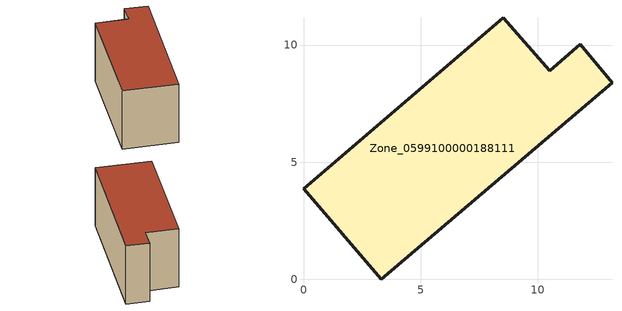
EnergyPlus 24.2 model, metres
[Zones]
Zone_0599100000188111
 floor ground (C_G): 3.31,0 0,3.86 8.53,11.17 10.51,8.9 11.81,10.03 13.17,8.4 z0
 wall outside (C_F): 3.31,0 13.17,8.4 11.81,10.03 10.51,8.9 8.53,11.17 0,3.86 3.31,0 z0:6.04
 roof outside (C_R): 0,3.86 3.31,0 13.17,8.4 11.81,10.03 10.51,8.9 8.53,11.17 z6.04
[BUILDING]
Pand.0599100000188111: North Axis=0; Terrain=City; Loads Convergence Tolerance Value=0.04; Temperature Convergence Tolerance Value=0.4; Solar Distribution=FullExterior; Maximum Number of Warmup Days=25; Minimum Number of Warmup Days=1
[Site:Location]
Rotterdam.The.Hague.AP_ZH_NLD Design_Conditions: Latitude=51.96; Longitude=4.45; Time Zone=1; Elevation=-4.5
[SITE:GROUNDTEMPERATURE:BUILDINGSURFACE]
18, 18, 18, 18, 18, 18, 18, 18, 18, 18, 18, 18
[MATERIAL] Thermal Absorptance=0.9; Solar Absorptance=0.7; Visible Absorptance=0.7
Name | Roughness | Thickness | Conductivity | Density | Specific Heat
G.TI.1946 | MediumSmooth | 0.15 | 1 | 540 | 1210
F.TI.1946 | Rough | 0.3 | 0.857143 | 1920 | 840
R.TI.1946 | MediumRough | 0.2 | 0.1 | 1500 | 1000
[CONSTRUCTION]
C_G: G.TI.1946
C_F: F.TI.1946
C_R: R.TI.1946
[ZONE]
Zone_0599100000188111: Type=1; Multiplier=1; Ceiling Height=Autocalculate; Volume=Autocalculate; Floor Area=autocalculate; Part of Total Floor Area=Yes
[ZONEINFILTRATION:DESIGNFLOWRATE]
Infil_Zone_0599100000188111: Zone or ZoneList or Space or SpaceList=Zone_0599100000188111; Schedule=AlwaysOn; Design Flow Rate Calculation Method=Flow/Area; Flow Rate per Floor Area=0.003; Constant Term Coefficient=1; Temperature Term Coefficient=0; Velocity Term Coefficient=0; Velocity Squared Term Coefficient=0
[HVACTEMPLATE:ZONE:IDEALLOADSAIRSYSTEM]
Zone_0599100000188111: Maximum Heating Supply Air Temperature=50; Minimum Cooling Supply Air Temperature=13; Maximum Heating Supply Air Humidity Ratio=0.0156; Minimum Cooling Supply Air Humidity Ratio=0.0077; Heating Limit=NoLimit; Cooling Limit=NoLimit; Dehumidification Control Type=ConstantSensibleHeatRatio; Cooling Sensible Heat Ratio=0.7; Dehumidification Setpoint=60; Humidification Control Type=None; Humidification Setpoint=30; Outdoor Air Method=None; Outdoor Air Flow Rate per Person=0.00944; Outdoor Air Flow Rate per Zone Floor Area=0; Outdoor Air Flow Rate per Zone=0; Demand Controlled Ventilation Type=None; Outdoor Air Economizer Type=NoEconomizer; Heat Recovery Type=None; Sensible Heat Recovery Effectiveness=0.7; Latent Heat Recovery Effectiveness=0.65
[ZONECONTROL:THERMOSTAT]
ThermostatControl_Zone_0599100000188111: Zone or ZoneList=Zone_0599100000188111; Control Type Schedule=DualSetpointControlType; Control 1=Thermostat_Zone_0599100000188111; Temperature Difference Between Cutout And Setpoint=0
[THERMOSTATSETPOINT:DUALSETPOINT]
Thermostat_Zone_0599100000188111: Heating Setpoint Temperature Schedule=HeatingSetpoint_Zone_0599100000188111; Cooling Setpoint Temperature Schedule=CoolingSetpoint_Zone_0599100000188111
[SCHEDULE:COMPACT]
HeatingSetpoint_Zone_0599100000188111: Through: 12/31, For: AllDays, Until: 24:00, 21
CoolingSetpoint_Zone_0599100000188111: Through: 12/31, For: AllDays, Until: 24:00, 24
DualSetpointControlType: Through: 12/31, For: AllDays, Until: 24:00, 4
AlwaysOn: Through: 12/31, For: AllDays, Until: 24:00, 1
